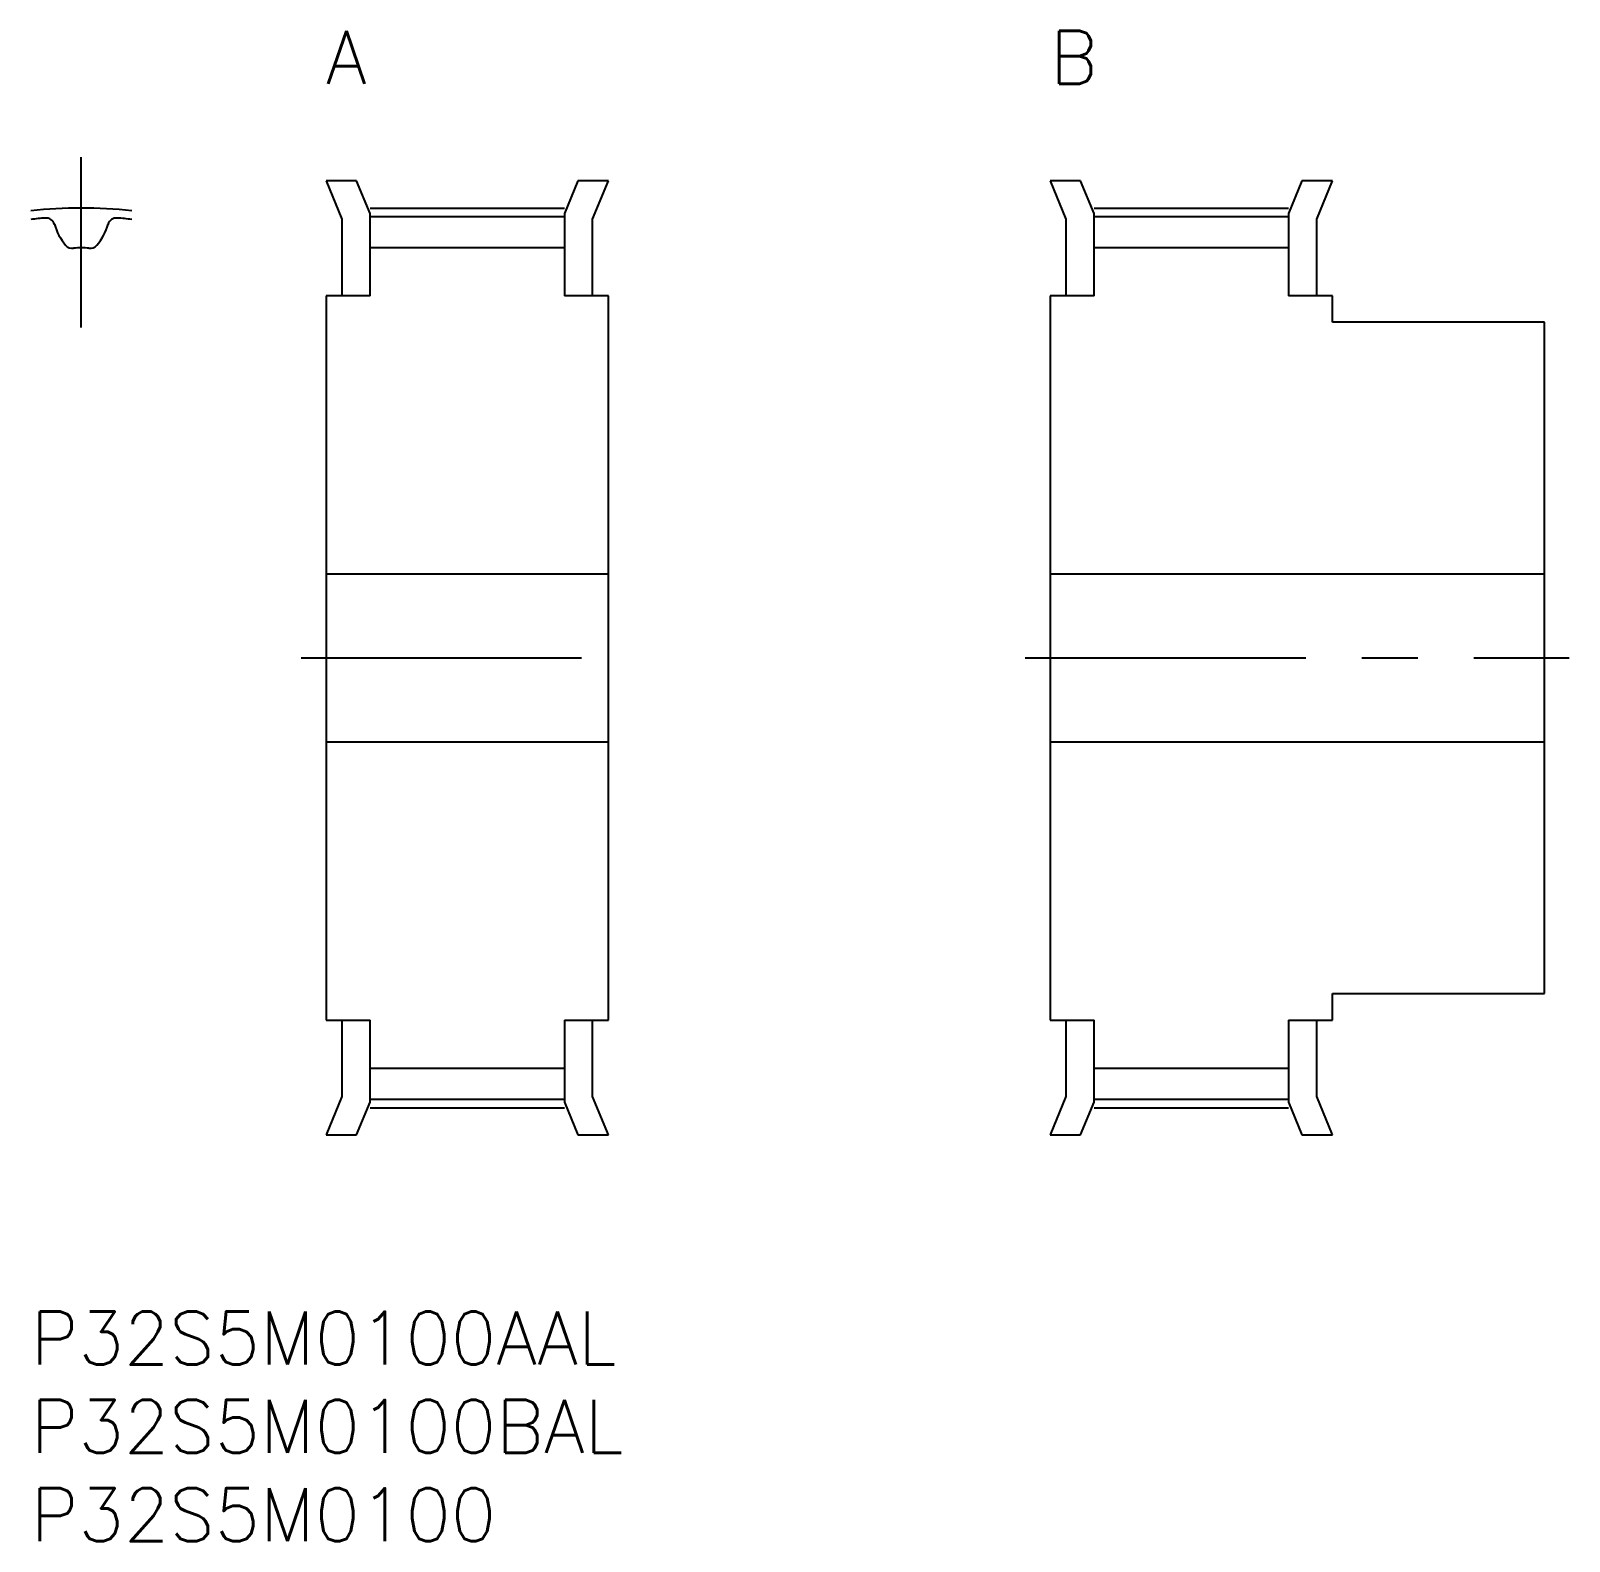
# Model space of a CAD drawing. Extents: x 0 to 87.1, y -13 to 72.5.
import ezdxf

# ---------------------------------------------------------------- set-up
doc = ezdxf.new("R2010")
doc.units = 0
doc.header["$LTSCALE"] = 0.5
doc.linetypes.add('CENTER', pattern=[50.8, 31.75, -6.35, 6.35, -6.35])
for name, color, linetype in [('MSM_CENTER', 1, 'CENTER'), ('MSM_CONTINUOUS', 7, 'CONTINUOUS'), ('MSM_PART_NUMBER', 7, 'CONTINUOUS')]:
    doc.layers.add(name, color=color, linetype=linetype)
doc.styles.get("Standard").update_dxf_attribs({"font": 'txt.shx', "height": 1, "bigfont": 'bigfont.shx'})

# ---------------------------------------------------------------- blocks, each defined once
blk = doc.blocks.new('*U36')
at = {"layer": 'MSM_PART_NUMBER'}
blk.add_text('A', height=3, dxfattribs=at).set_placement((16.718, 69.5))
blk = doc.blocks.new('*U37')
at = {"layer": 'MSM_PART_NUMBER'}
blk.add_text('B', height=3, dxfattribs=at).set_placement((57.718, 69.5))
blk = doc.blocks.new('*U38')
at = {"layer": 'MSM_PART_NUMBER'}
blk.add_text('P32S5M0100', height=3, dxfattribs=at).set_placement((0, -13))
blk = doc.blocks.new('*U39')
at = {"layer": 'MSM_PART_NUMBER'}
blk.add_text('P32S5M0100BAL', height=3, dxfattribs=at).set_placement((0, -8))
blk = doc.blocks.new('*U40')
at = {"layer": 'MSM_PART_NUMBER'}
blk.add_text('P32S5M0100AAL', height=3, dxfattribs=at).set_placement((0, -3))

msp = doc.modelspace()

# ---------------------------------------------------------------- linework, layer by layer
at = {"layer": 'MSM_CENTER'}
for p, q in [((2.859, 55.705), (2.859, 65.35)), ((19.218, 62.465), (30.218, 62.465)), ((60.218, 62.465), (71.218, 62.465)), ((15.318, 37), (34.118, 37)), ((56.318, 37), (87.118, 37)), ((19.218, 11.535), (30.218, 11.535)), ((60.218, 11.535), (71.218, 11.535))]:
    msp.add_line(p, q, dxfattribs=at)
msp.add_arc((2.859, 37), 25.465, 83.55414, 96.44586, dxfattribs=at)
at = {"layer": 'MSM_CONTINUOUS'}
for p, q in [((18.45, 64), (16.718, 64)), ((16.718, 64), (17.618, 61.831)), ((19.218, 62.15), (18.45, 64)), ((30.985, 64), (30.218, 62.15)), ((32.718, 64), (30.985, 64)), ((31.818, 61.831), (32.718, 64)), ((59.45, 64), (57.718, 64)), ((57.718, 64), (58.618, 61.831)), ((60.218, 62.15), (59.45, 64)), ((71.985, 64), (71.218, 62.15)), ((73.718, 64), (71.985, 64)), ((72.818, 61.831), (73.718, 64)), ((19.218, 57.5), (19.218, 62.15)), ((19.218, 61.985), (30.218, 61.985)), ((30.218, 62.15), (30.218, 57.5)), ((60.218, 57.5), (60.218, 62.15)), ((60.218, 61.985), (71.218, 61.985)), ((71.218, 62.15), (71.218, 57.5)), ((17.618, 61.831), (17.618, 57.5)), ((31.818, 57.5), (31.818, 61.831)), ((58.618, 61.831), (58.618, 57.5)), ((72.818, 57.5), (72.818, 61.831)), ((30.218, 60.215), (19.218, 60.215)), ((71.218, 60.215), (60.218, 60.215)), ((16.718, 57.5), (16.718, 16.5)), ((19.218, 57.5), (16.718, 57.5)), ((32.718, 57.5), (30.218, 57.5)), ((32.718, 16.5), (32.718, 57.5)), ((57.718, 57.5), (57.718, 16.5)), ((60.218, 57.5), (57.718, 57.5)), ((73.718, 57.5), (71.218, 57.5)), ((73.718, 56), (73.718, 57.5)), ((85.718, 56), (73.718, 56)), ((85.718, 18), (85.718, 56)), ((32.718, 41.75), (16.718, 41.75)), ((85.718, 41.75), (57.718, 41.75)), ((16.718, 32.25), (32.718, 32.25)), ((57.718, 32.25), (85.718, 32.25)), ((73.718, 16.5), (73.718, 18)), ((73.718, 18), (85.718, 18)), ((16.718, 16.5), (19.218, 16.5)), ((17.618, 16.5), (17.618, 12.169)), ((19.218, 11.85), (19.218, 16.5)), ((30.218, 16.5), (30.218, 11.85)), ((30.218, 16.5), (32.718, 16.5)), ((31.818, 12.169), (31.818, 16.5)), ((57.718, 16.5), (60.218, 16.5)), ((58.618, 16.5), (58.618, 12.169)), ((60.218, 11.85), (60.218, 16.5)), ((71.218, 16.5), (71.218, 11.85)), ((71.218, 16.5), (73.718, 16.5)), ((72.818, 12.169), (72.818, 16.5)), ((19.218, 13.785), (30.218, 13.785)), ((60.218, 13.785), (71.218, 13.785)), ((17.618, 12.169), (16.718, 10)), ((18.45, 10), (19.218, 11.85)), ((19.218, 12.015), (30.218, 12.015)), ((30.218, 11.85), (30.985, 10)), ((32.718, 10), (31.818, 12.169)), ((58.618, 12.169), (57.718, 10)), ((59.45, 10), (60.218, 11.85)), ((60.218, 12.015), (71.218, 12.015)), ((71.218, 11.85), (71.985, 10)), ((73.718, 10), (72.818, 12.169)), ((16.718, 10), (18.45, 10)), ((30.985, 10), (32.718, 10)), ((57.718, 10), (59.45, 10)), ((71.985, 10), (73.718, 10))]:
    msp.add_line(p, q, dxfattribs=at)
for centre, radius, start, end in [((2.859, 37), 24.985, 94.67977, 96.57023), ((0.861, 61.403), 0.5, 16.33337, 94.67977), ((4.856, 61.403), 0.5, 85.32023, 163.66663), ((2.859, 37), 24.985, 83.42977, 85.32023), ((4.484, 62.465), 3.275, 196.33337, 219.99096), ((1.234, 62.465), 3.275, 320.00904, 343.66663), ((2.358, 60.682), 0.5, 219.99096, 277.62737), ((2.859, 56.94), 3.275, 82.37264, 97.62736), ((3.36, 60.682), 0.5, 262.37263, 320.00904)]:
    msp.add_arc(centre, radius, start, end, dxfattribs=at)

# ---------------------------------------------------------------- block references
for name in ['*U36', '*U37', '*U40', '*U39', '*U38']:
    msp.add_blockref(name, (0, 0), dxfattribs=at)

doc.saveas('drawing.dxf')
